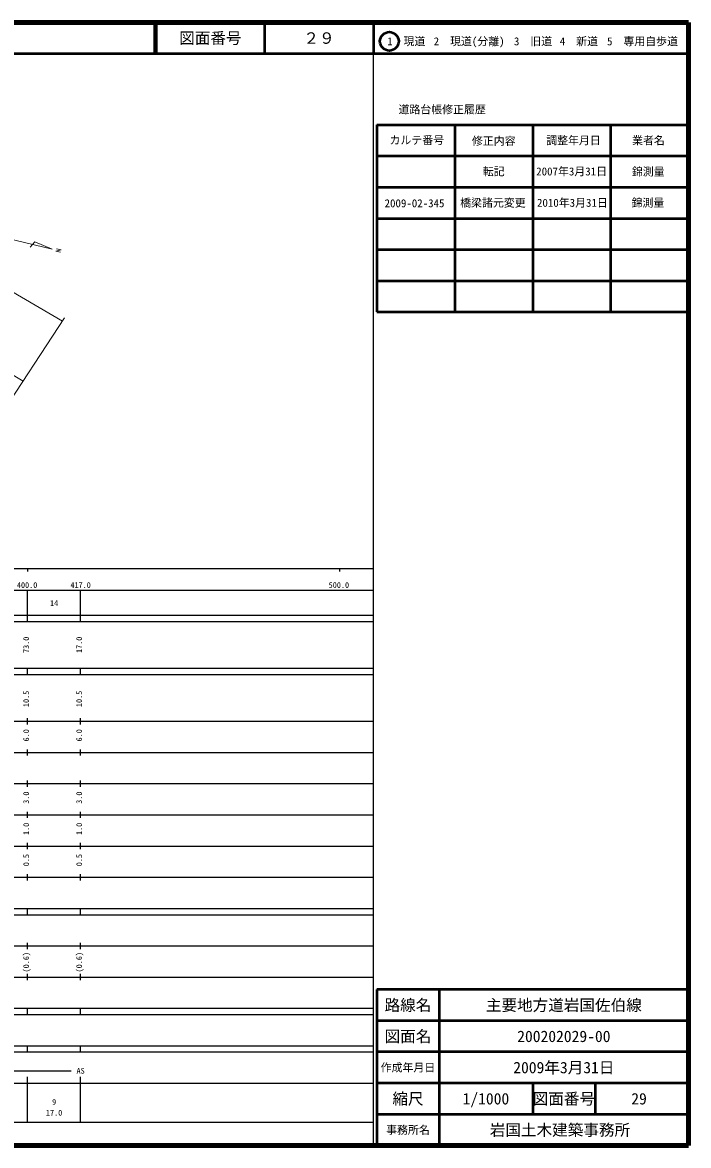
# Model space of a CAD drawing. Units: millimetres, scale not verified. Extents: x 40000 to 680000, y 20000 to 380000.
# Drawn here: x 466346 to 680000, y 20000 to 380000 of the extents above; entities that cross this region are included whole.
import ezdxf
from ezdxf.enums import TextEntityAlignment as Align

# ---------------------------------------------------------------- set-up
doc = ezdxf.new("R2010")
doc.units = ezdxf.units.MM
doc.header["$LTSCALE"] = 1000
for name, color, linetype, lineweight in [('M-TTL', 2, 'Continuous', 140), ('M-TTL-BAND', 7, 'Continuous', 25), ('M-TTL-FRAM', 2, 'Continuous', 50), ('M-TTL-LINE', 7, 'Continuous', 50), ('S-BGD', 1, 'Continuous', 13), ('S-BGD-HTXT', 6, 'Continuous', 13)]:
    doc.layers.add(name, color=color, linetype=linetype, lineweight=lineweight)
doc.layers.add('M-TTL-TXT', color=7, linetype='Continuous')
doc.styles.add('ＭＳ ゴシック', font='')
doc.styles.get('ＭＳ ゴシック').set_extended_font_data('MS Gothic')

msp = doc.modelspace()

# ---------------------------------------------------------------- linework, layer by layer
at = {"layer": 'M-TTL'}
for p, q in [((680000, 380000), (40000, 380000)), ((680000, 20000), (680000, 380000)), ((40000, 20000), (680000, 20000))]:
    msp.add_line(p, q, dxfattribs=at)
at = {"layer": 'M-TTL-BAND'}
for p, q in [((579000, 20000), (579000, 370000)), ((40000, 205000), (579000, 205000)), ((468000, 205000), (468000, 204000)), ((568000, 205000), (568000, 204000)), ((68000, 198000), (579000, 198000)), ((468000, 188000), (468000, 198000)), ((485000, 188000), (485000, 198000)), ((40000, 190000), (579000, 190000)), ((40000, 188000), (579000, 188000)), ((40000, 173000), (579000, 173000)), ((468000, 171000), (468000, 173000)), ((485000, 171000), (485000, 173000)), ((40000, 171000), (579000, 171000)), ((40000, 156000), (579000, 156000)), ((468000, 155000), (468000, 157000)), ((485000, 155000), (485000, 157000)), ((46000, 146000), (579000, 146000)), ((468000, 145000), (468000, 147000)), ((485000, 145000), (485000, 147000)), ((468000, 135000), (468000, 137000)), ((485000, 135000), (485000, 137000)), ((52000, 136000), (579000, 136000)), ((46000, 126000), (579000, 126000)), ((468000, 125000), (468000, 127000)), ((485000, 125000), (485000, 127000)), ((52000, 116000), (579000, 116000)), ((468000, 115000), (468000, 117000)), ((485000, 115000), (485000, 117000)), ((46000, 106000), (579000, 106000)), ((468000, 105000), (468000, 107000)), ((485000, 105000), (485000, 107000)), ((40000, 96000), (579000, 96000)), ((40000, 94000), (579000, 94000)), ((468000, 94000), (468000, 96000)), ((485000, 94000), (485000, 96000)), ((49000, 84000), (579000, 84000)), ((468000, 83000), (468000, 85000)), ((485000, 83000), (485000, 85000)), ((40000, 74000), (579000, 74000)), ((468000, 73000), (468000, 75000)), ((485000, 73000), (485000, 75000)), ((40000, 64000), (579000, 64000)), ((40000, 62000), (579000, 62000)), ((468000, 62000), (468000, 64000)), ((485000, 62000), (485000, 64000)), ((40000, 52000), (579000, 52000)), ((468000, 50000), (468000, 52000)), ((485000, 50000), (485000, 52000)), ((40000, 50000), (579000, 50000)), ((71000, 44000), (482000, 44000)), ((40000, 40000), (579000, 40000)), ((468000, 27500), (468000, 42000)), ((485000, 27500), (485000, 42000)), ((68000, 27500), (579000, 27500))]:
    msp.add_line(p, q, dxfattribs=at)
at = {"layer": 'M-TTL-FRAM'}
for p, q in [((580000, 347197), (580000, 287197)), ((580000, 347197), (680000, 347197)), ((580000, 287197), (680000, 287197)), ((680000, 70000), (580000, 70000)), ((580000, 70000), (580000, 20000))]:
    msp.add_line(p, q, dxfattribs=at)
at = {"layer": 'M-TTL-LINE'}
for p, q in [((508747, 380000), (508747, 370000)), ((509247, 380000), (509247, 370000)), ((543997, 380000), (543997, 370000)), ((579000, 380000), (579000, 370000)), ((40000, 370000), (680000, 370000)), ((605000, 347197), (605000, 287197)), ((630000, 347197), (630000, 287197)), ((655000, 347197), (655000, 287197)), ((580000, 337197), (680000, 337197)), ((580000, 327197), (680000, 327197)), ((580000, 317197), (680000, 317197)), ((580000, 307197), (680000, 307197)), ((580000, 297197), (680000, 297197)), ((600000, 70000), (600000, 20000)), ((680000, 60000), (580000, 60000)), ((680000, 50000), (580000, 50000)), ((680000, 40000), (580000, 40000)), ((630000, 40000), (630000, 30000)), ((650000, 40000), (650000, 30000)), ((680000, 30000), (580000, 30000))]:
    msp.add_line(p, q, dxfattribs=at)
msp.add_circle((584031, 373958), 3000, dxfattribs=at)
at = {"layer": 'S-BGD'}
for p, q in [((475884, 307346), (451560, 313118)), ((470277, 309704), (468842, 307989)), ((475884, 307346), (470277, 309704)), ((478752, 307114), (477062, 306692)), ((477062, 306692), (478571, 306342)), ((477251, 307470), (478752, 307114)), ((435472, 283727), (466529, 265025))]:
    msp.add_line(p, q, dxfattribs=at)
at = {"layer": 'S-BGD-HTXT'}
for p, q in [((377237, 343417), (479210, 284300)), ((443593, 230160), (479867, 285298))]:
    msp.add_line(p, q, dxfattribs=at)

# ---------------------------------------------------------------- texts
at = {"layer": 'M-TTL-BAND', "style": 'ＭＳ ゴシック'}
for s, p in [('400.0', (467844, 198195)), ('417.0', (485000, 198195)), ('500.0', (567844, 198195)), ('14', (476500, 192405)), ('AS', (485000, 42500)), ('9', (476500, 32523)), ('17.0', (476500, 29033))]:
    msp.add_text(s, height=1833, dxfattribs=at).set_placement(p, align=Align.BOTTOM_CENTER)
for s, p in [('73.0', (469000, 180500)), ('17.0', (486000, 180500)), ('10.5', (469000, 163174)), ('10.5', (486000, 163174)), ('6.0', (469000, 151500)), ('6.0', (486000, 151500)), ('3.0', (469000, 131500)), ('3.0', (486000, 131500)), ('1.0', (469000, 121500)), ('1.0', (486000, 121500)), ('0.5', (469000, 111500)), ('0.5', (486000, 111500)), ('(0.6)', (469000, 78764)), ('(0.6)', (486000, 78764))]:
    msp.add_text(s, height=1833, rotation=90, dxfattribs=at).set_placement(p, align=Align.BOTTOM_CENTER)
at = {"layer": 'M-TTL-TXT', "style": 'ＭＳ ゴシック'}
for s, height, p in [('図面番号', 3666, (526622, 375000)), ('２９', 3666, (561497, 375000)), ('1\u3000現道', 2566, (589448, 373958)), ('2\u3000現道(分離)', 2566, (609619, 373958)), ('3\u3000旧道', 2566, (630121, 373958)), ('4\u3000新道', 2566, (644824, 373958)), ('5\u3000専用自歩道', 2566, (665228, 373958)), ('道路台帳修正履歴', 2566, (600968, 352113)), ('カルテ番号', 2566, (592839, 342277)), ('修正内容', 2566, (617509, 342023)), ('調整年月日', 2566, (643089, 342197)), ('業者名', 2566, (667134, 342197)), ('転記', 2566, (617500, 332245)), ('2007年3月31日', 2566, (642500, 332245)), ('錦測量', 2566, (667077, 332189)), ('2009-02-345', 2566, (592107, 322041)), ('橋梁諸元変更', 2566, (617252, 322196)), ('2010年3月31日', 2566, (642747, 322196)), ('錦測量', 2566, (666960, 322196)), ('路線名', 3666, (590000, 65000)), ('路線名', 3666, (590000, 65000)), ('主要地方道岩国佐伯線', 3666, (640000, 65000)), ('図面名', 3666, (590000, 55000)), ('図面名', 3666, (590000, 55000)), ('200202029-00', 3666, (640000, 55000)), ('2009年3月31日', 3666, (640000, 45000)), ('作成年月日', 2566, (590000, 45000)), ('作成年月日', 2566, (590000, 45000)), ('縮尺', 3666, (590000, 35000)), ('縮尺', 3666, (590000, 35000)), ('1/1000', 3666, (615000, 35000)), ('図面番号', 3666, (640000, 35000)), ('図面番号', 3666, (640000, 35000)), ('29', 3666, (664125, 35000)), ('事務所名', 2566, (590000, 25000)), ('事務所名', 2566, (590000, 25000)), ('岩国土木建築事務所 ', 3666, (640000, 25000))]:
    msp.add_text(s, height=height, dxfattribs=at).set_placement(p, align=Align.MIDDLE_CENTER)

doc.saveas('drawing.dxf')
